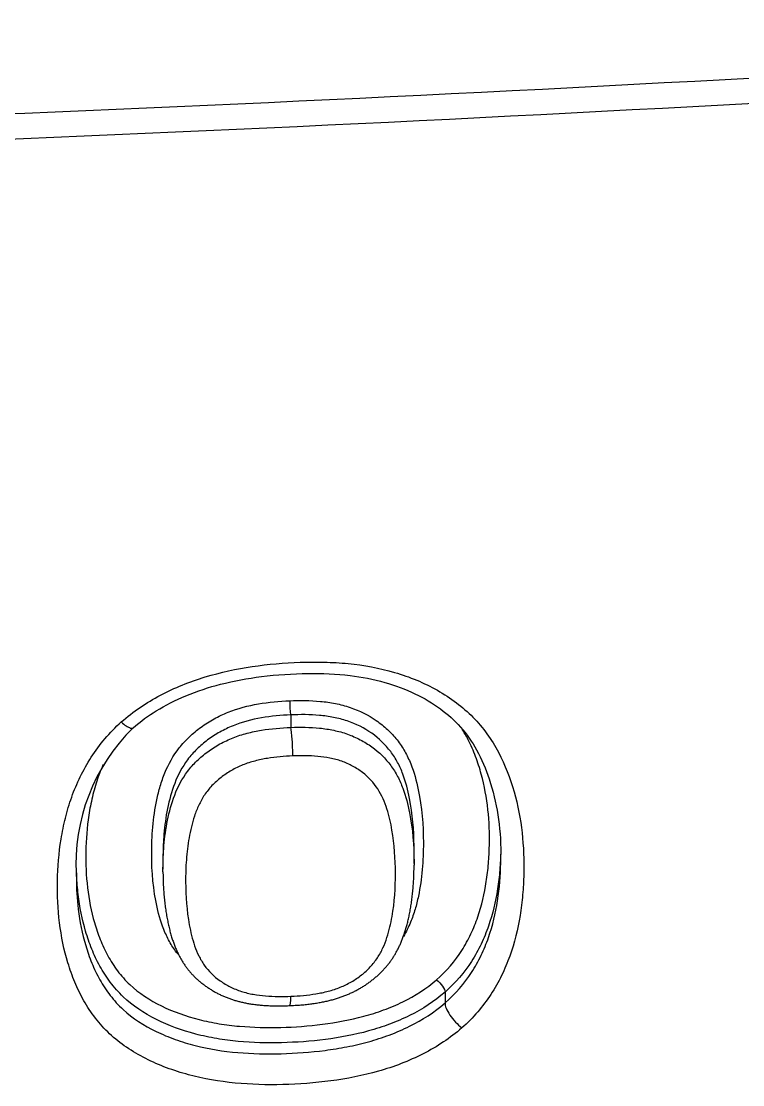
# Model space of a CAD drawing. Header units: millimetres. Extents: x 169 to 4368, y -1049 to 1924.
# Drawn here: x 460.161 to 460.509, y 1017.751 to 1018.264 of the extents above; entities that cross this region are included whole.
import ezdxf

# ---------------------------------------------------------------- set-up
doc = ezdxf.new("R2010")
doc.units = ezdxf.units.MM

msp = doc.modelspace()

# ---------------------------------------------------------------- linework, layer by layer
for p, q in [((460.2909858466853, 1017.929317273345), (460.2909858466853, 1017.923272126834)), ((460.3505269040015, 1017.857505189478), (460.3505269040015, 1017.86456573639)), ((460.2293240434467, 1017.860176366263), (460.2293240434467, 1017.854827287654)), ((460.3654721023244, 1017.795471304001), (460.3654783423685, 1017.790225038895))]:
    msp.add_line(p, q)
for centre, radius, start, end in [((459.1175843936398, 1043.445958371222), 25.24770534225234, 269.8672128609488, 274.1424018198389), ((459.1255444496363, 1043.19803515434), 25.01189729769325, 269.8477264795096, 274.1606016590217), ((460.2792854798877, 1017.8574276346), 0.09194906283539406, 134.4604100789031, 183.4664728513023)]:
    msp.add_arc(centre, radius, start, end)
for centre, major_axis, ratio, start_param, end_param in [((460.2909831185949, 1017.933848811606), (-0.0002123275037423105, 0.004995489668804812), 0.08941804928249622, 1.083956905805562, 2.703384132544582), ((460.2909913028662, 1017.914209050313), (0.0004231204428141463, -0.009991044444444834), 0.08909287722932722, 1.076420021434249, 2.703397841695393), ((460.2901031045965, 1017.79895205943), (-0.0004174937804371504, 0.009991281146243258), 0.08805304568505272, 3.141712903623946, 4.128171470996167)]:
    msp.add_ellipse(centre, major_axis=major_axis, ratio=ratio, start_param=start_param, end_param=end_param)
for points, knots in [([(460.2091580421115, 1017.92591587013), (460.2120389467109, 1017.92842904944), (460.2151003631043, 1017.930780929208), (460.2214370507497, 1017.935085740148), (460.2280130537026, 1017.939016989522), (460.2350273729228, 1017.94226261224), (460.2422447576532, 1017.945190099401), (460.2459757009155, 1017.946499633867), (460.257194976855, 1017.949910716941), (460.2647677002511, 1017.951533390929), (460.2800518324015, 1017.953810002093), (460.2877636586142, 1017.95446099071), (460.2994153434819, 1017.954850775492), (460.3033199464319, 1017.954880593321), (460.3110539302471, 1017.95468677357), (460.3148948330114, 1017.954463898419), (460.3263243723435, 1017.953344577049), (460.3338348250352, 1017.951995655877), (460.3484608723862, 1017.947692062716), (460.355350175427, 1017.94482926219), (460.3649901350632, 1017.939378825103), (460.3680847600911, 1017.937360540684), (460.3738291671407, 1017.933022534258), (460.3765039142888, 1017.930690144663), (460.3814286460648, 1017.925675692767), (460.3836750070981, 1017.922990599181), (460.387773200933, 1017.917299099342), (460.3896075864375, 1017.914312760464), (460.3944641582742, 1017.905186844152), (460.396904174552, 1017.89880788268), (460.4025174367522, 1017.879077518505), (460.4037900807227, 1017.865777597304), (460.4033899654806, 1017.849125148546), (460.4032139626575, 1017.845793263597), (460.4026356948339, 1017.83912414446), (460.402231448392, 1017.835776515226), (460.4006204256315, 1017.825796633479), (460.3990300996778, 1017.81926910853), (460.395606633908, 1017.809710438307), (460.3942913938315, 1017.806563154039), (460.3912486067414, 1017.800357031463), (460.3895163529944, 1017.797297823571), (460.3837557204204, 1017.788511166979), (460.3791324568474, 1017.783092397471), (460.3735808640635, 1017.778177149955)], [0, 0, 0, 0, 0.03125000000000028, 0.03125000000000028, 0.06250000000000056, 0.09375000000000083, 0.09375000000000083, 0.1250000000000011, 0.1250000000000011, 0.1875000000000021, 0.1875000000000021, 0.250000000000003, 0.250000000000003, 0.2812500000000035, 0.2812500000000035, 0.312500000000004, 0.312500000000004, 0.3750000000000067, 0.3750000000000067, 0.4375000000000093, 0.4375000000000093, 0.46875000000001, 0.46875000000001, 0.5000000000000107, 0.5000000000000107, 0.5312500000000114, 0.5312500000000114, 0.5625000000000121, 0.5625000000000121, 0.6250000000000111, 0.6250000000000111, 0.750000000000007, 0.750000000000007, 0.7812500000000057, 0.7812500000000057, 0.8125000000000044, 0.8125000000000044, 0.8750000000000033, 0.8750000000000033, 0.9062500000000028, 0.9062500000000028, 0.9375000000000023, 0.9375000000000023, 1, 1, 1, 1]), ([(460.2148723011139, 1017.923044021587), (460.2186754021775, 1017.926370778518), (460.2261453235331, 1017.931714723777), (460.240755920866, 1017.939226596805), (460.2577139611347, 1017.944669236747), (460.2777066667575, 1017.948359067067), (460.2986692175339, 1017.949652169799), (460.3187803760478, 1017.948896947246), (460.3362116019715, 1017.945526768881), (460.350993601407, 1017.940040071436), (460.3634546009151, 1017.932648454551), (460.3735682994335, 1017.923563199899), (460.3814724233409, 1017.911922962178), (460.3875164279031, 1017.89794523603), (460.3915352681948, 1017.880284651238), (460.3923896342687, 1017.869133113943), (460.3924373616547, 1017.862108488746)], [0, 0, 0, 0, 0.05693943971130806, 0.1208858354061773, 0.1911512087328058, 0.2702698840410658, 0.3602871316605621, 0.4413540869033029, 0.5105548614665749, 0.5754535164108205, 0.6371122418721755, 0.6950673820661453, 0.7566625756912597, 0.8281053869507137, 0.910438505678058, 1, 1, 1, 1]), ([(460.290488995366, 1017.936169095763), (460.2954865795331, 1017.936381139937), (460.300435375543, 1017.936334732527), (460.3077387024329, 1017.935627052119), (460.3101530659242, 1017.935284287676), (460.3149310908528, 1017.934328928817), (460.3173124612539, 1017.933710454511), (460.324233799422, 1017.931381198809), (460.3284534217957, 1017.929246358664), (460.3342328595361, 1017.925239143864), (460.3360471874045, 1017.923776459861), (460.3393819838561, 1017.920664252043), (460.3409147602254, 1017.919006460228), (460.3437002033979, 1017.915480297153), (460.3449539965978, 1017.913595162484), (460.3471350382935, 1017.909736162798), (460.3480733238209, 1017.907754110352), (460.3505269256524, 1017.901685678346), (460.3516862428122, 1017.897456371018), (460.3543155364318, 1017.884666712043), (460.3549886190276, 1017.876084557562), (460.3550195599437, 1017.86319796875), (460.3548706061592, 1017.858900557285), (460.354110906207, 1017.850290179882), (460.3535012629895, 1017.846004863621), (460.3521615449879, 1017.839650486119), (460.3516423583214, 1017.837542902757), (460.350402312348, 1017.833354179802), (460.3496788800209, 1017.831268945216), (460.3478586876538, 1017.826874967807), (460.3467203110066, 1017.824573505485), (460.345373135436, 1017.822346570096)], [0, 0, 0, 0, 0.08635315686997899, 0.08635315686997899, 0.1295297353049702, 0.1295297353049702, 0.1727063137399614, 0.1727063137399614, 0.2590594706099438, 0.2590594706099438, 0.3022360490449353, 0.3022360490449353, 0.3454126274799267, 0.3454126274799267, 0.3885892059149182, 0.3885892059149182, 0.4317657843499098, 0.4317657843499098, 0.5181189412198927, 0.5181189412198927, 0.6908252549598555, 0.6908252549598555, 0.7771784118298364, 0.7771784118298364, 0.8635315686998172, 0.8635315686998172, 0.9067081471348075, 0.9067081471348075, 0.949884725569798, 0.949884725569798, 1, 1, 1, 1]), ([(460.2369172229891, 1017.813453856232), (460.2355648340625, 1017.815054640403), (460.2343402393587, 1017.816766580713), (460.2321270298219, 1017.820394339506), (460.2311516528683, 1017.82230908034), (460.2285975960739, 1017.82818964338), (460.2273867895912, 1017.832302010267), (460.2246148799392, 1017.844904024108), (460.2239000207244, 1017.85345106587), (460.2238518379427, 1017.866431661683), (460.2240003033086, 1017.870784703542), (460.2247761404157, 1017.879554120889), (460.2254070228835, 1017.883971135138), (460.2267999742026, 1017.890526834106), (460.2273398778472, 1017.892704735439), (460.2286263882229, 1017.897038156163), (460.2293773095014, 1017.899203961861), (460.2320046375874, 1017.905564069952), (460.2342428684785, 1017.909617065537), (460.2386785403727, 1017.915271002691), (460.2403191265442, 1017.91706128033), (460.2438227529063, 1017.920393183049), (460.2456962614505, 1017.921948104449), (460.2496774052043, 1017.924843721819), (460.2518029353578, 1017.926193422132), (460.2561936130332, 1017.928611684737), (460.2584571198781, 1017.92968300141), (460.2654528578204, 1017.932481434), (460.2704335670322, 1017.933786581379), (460.2803977612144, 1017.935510160472), (460.2854296981346, 1017.935954433145), (460.290488995366, 1017.936169095763)], [0, 0, 0, 0, 0.03976133357351287, 0.03976133357351287, 0.08151084080944693, 0.08151084080944693, 0.1650098552813171, 0.1650098552813171, 0.3320078842250569, 0.3320078842250569, 0.4155068986969263, 0.4155068986969263, 0.4990059131687956, 0.4990059131687956, 0.54075542040473, 0.54075542040473, 0.5825049276406642, 0.5825049276406642, 0.6660039421125338, 0.6660039421125338, 0.7077534493484677, 0.7077534493484677, 0.7495029565844017, 0.7495029565844017, 0.7912524638203356, 0.7912524638203356, 0.8330019710562697, 0.8330019710562697, 0.916500985528135, 0.916500985528135, 1, 1, 1, 1]), ([(460.2909858466853, 1017.929317273345), (460.286242964534, 1017.929108544865), (460.2815252176188, 1017.928689153066), (460.2721824260803, 1017.927070286999), (460.2675083256544, 1017.925845561345), (460.2609526051988, 1017.923193901832), (460.2588334678476, 1017.922176677879), (460.2547268572265, 1017.919876882932), (460.2527453333348, 1017.918594242393), (460.2490423803129, 1017.915841234608), (460.247304021492, 1017.914362047558), (460.244065493141, 1017.911188236081), (460.2425525425156, 1017.909475588771), (460.2385333483174, 1017.904113810137), (460.2365373442158, 1017.900276735161), (460.2334223097471, 1017.892270595919), (460.2323366959034, 1017.888183786301), (460.230684460578, 1017.879989497154), (460.2301252038205, 1017.87585219514), (460.2295016201871, 1017.868389899153), (460.2293633538866, 1017.865049340389), (460.2293313662397, 1017.861724832074)], [0, 0, 0, 0, 0.127897930778764, 0.127897930778764, 0.255795861557528, 0.255795861557528, 0.3197448269469106, 0.3197448269469106, 0.3836937923362932, 0.3836937923362932, 0.4476427577256757, 0.4476427577256757, 0.5115917231150584, 0.5115917231150584, 0.6394896538938235, 0.6394896538938235, 0.7673875846725887, 0.7673875846725887, 0.8952855154513538, 0.8952855154513538, 1, 1, 1, 1]), ([(460.350519681458, 1017.866115048023), (460.3504477737479, 1017.873764238773), (460.3498314979746, 1017.881402113595), (460.3475723937902, 1017.892982964329), (460.3465521359489, 1017.896956994807), (460.3443855324405, 1017.902663935546), (460.3435559399888, 1017.904529007357), (460.3416189836274, 1017.908160924046), (460.3404996932808, 1017.909941654773), (460.3367168034046, 1017.914954468677), (460.3336429410691, 1017.917904689119), (460.3264989575842, 1017.922957552064), (460.3225715362, 1017.924964680992), (460.3161047499882, 1017.92712598221), (460.3138744186997, 1017.927694147309), (460.3094010112115, 1017.928564148791), (460.3071399902734, 1017.928871867404), (460.3003002689795, 1017.929498754834), (460.2956654352532, 1017.929524235101), (460.2909858466853, 1017.929317273345)], [0, 0, 0, 0, 0.2408100837489563, 0.2408100837489563, 0.3673417364574652, 0.3673417364574652, 0.4306075628117195, 0.4306075628117195, 0.4938733891659738, 0.4938733891659738, 0.62040504187448, 0.62040504187448, 0.746936694582986, 0.746936694582986, 0.8102025209372378, 0.8102025209372378, 0.8734683472914899, 0.8734683472914899, 1, 1, 1, 1]), ([(460.3735808640635, 1017.778177149955), (460.3679718741371, 1017.773280999229), (460.3617210634631, 1017.769144923644), (460.3515037371099, 1017.763930535029), (460.3479319659879, 1017.76234969305), (460.340688795582, 1017.759561378249), (460.337010248523, 1017.75834664238), (460.3258283252781, 1017.755162203639), (460.3181620695615, 1017.75364593101), (460.3026034896896, 1017.751564573038), (460.2948672059473, 1017.751014733132), (460.279457618683, 1017.75063685105), (460.2717863265065, 1017.750830848713), (460.2565395064955, 1017.752313668543), (460.2489070650114, 1017.753630362535), (460.2380507222259, 1017.756552700461), (460.2345124749323, 1017.757682303669), (460.2276085886981, 1017.76027749603), (460.2242268910736, 1017.761751165967), (460.2144914169592, 1017.766698862915), (460.2086389649807, 1017.770626797659), (460.2010628599526, 1017.777725386343), (460.1987557071454, 1017.780287264921), (460.1946349803294, 1017.785617485717), (460.1928002727818, 1017.788404970027), (460.1895117001536, 1017.794191544886), (460.1880522308994, 1017.797206291281), (460.1854967490402, 1017.803332678069), (460.1843982436633, 1017.806442976472), (460.1815375142742, 1017.815893464815), (460.1802090015556, 1017.822353010396), (460.1785777482631, 1017.83556336425), (460.1782807106504, 1017.842327726262), (460.178530862334, 1017.855815506259), (460.1790657048768, 1017.862578650444), (460.1806963788585, 1017.872743108479), (460.1813790070158, 1017.876134529646), (460.1830762988301, 1017.882921983083), (460.1840881921275, 1017.886300637078), (460.1876452768307, 1017.896258117987), (460.1907151001889, 1017.902705891388), (460.1987018408212, 1017.915072916681), (460.2034953551282, 1017.920782180313), (460.2091580421115, 1017.92591587013)], [0, 0, 0, 0, 0.06250000000000104, 0.06250000000000104, 0.09375000000000175, 0.09375000000000175, 0.1250000000000024, 0.1250000000000024, 0.1875000000000025, 0.1875000000000025, 0.2500000000000026, 0.2500000000000026, 0.3125000000000027, 0.3125000000000027, 0.3750000000000027, 0.3750000000000027, 0.4062500000000034, 0.4062500000000034, 0.4375000000000041, 0.4375000000000041, 0.5000000000000033, 0.5000000000000033, 0.531250000000003, 0.531250000000003, 0.5625000000000026, 0.5625000000000026, 0.5937500000000022, 0.5937500000000022, 0.6250000000000019, 0.6250000000000019, 0.6875000000000011, 0.6875000000000011, 0.7500000000000003, 0.7500000000000003, 0.8124999999999997, 0.8124999999999997, 0.8437500000000002, 0.8437500000000002, 0.8750000000000007, 0.8750000000000007, 0.9375000000000004, 0.9375000000000004, 1, 1, 1, 1]), ([(460.2091580421115, 1017.92591587013), (460.2108377709776, 1017.924411195578), (460.2124266056452, 1017.923345470649), (460.2140727907122, 1017.92281315694), (460.2144985030878, 1017.922808061749), (460.2148108632081, 1017.9229977866), (460.2148420321627, 1017.923020423972), (460.214871023636, 1017.92304543781)], [0, 0, 0, 0, 0.641133698492526, 0.641133698492526, 0.9617005477387122, 0.9617005477387122, 1, 1, 1, 1]), ([(460.2293259944004, 1017.855166123508), (460.2293439724328, 1017.858824905032), (460.2294870526935, 1017.862504195247), (460.2301447687021, 1017.870265165508), (460.2307009125435, 1017.8743540969), (460.232343668984, 1017.8825042204), (460.2334194704995, 1017.886577557904), (460.2365391550039, 1017.894622786059), (460.238539556237, 1017.898478595167), (460.2425766289181, 1017.903848315558), (460.2440782016592, 1017.905538357662), (460.2473112793813, 1017.908686289578), (460.2490502147132, 1017.910153872886), (460.2527638045614, 1017.912883976635), (460.2547514188603, 1017.914151475359), (460.2588439651572, 1017.91640357694), (460.2609602464871, 1017.917398549147), (460.2653354308966, 1017.919120663378), (460.2676080005664, 1017.919850697816), (460.2722154961819, 1017.921062679625), (460.2745354871978, 1017.92154303844), (460.2815324911793, 1017.922696933691), (460.2862462322459, 1017.923085617804), (460.2909858466853, 1017.923272126834)], [0, 0, 0, 0, 0.1133261335513743, 0.1133261335513743, 0.2399938287583199, 0.2399938287583199, 0.3666615239652658, 0.3666615239652658, 0.4933292191722114, 0.4933292191722114, 0.5566630667756849, 0.5566630667756849, 0.6199969143791584, 0.6199969143791584, 0.6833307619826319, 0.6833307619826319, 0.7466646095861054, 0.7466646095861054, 0.8099984571895791, 0.8099984571895791, 0.8733323047930526, 0.8733323047930526, 1, 1, 1, 1]), ([(460.2909858466853, 1017.923272126834), (460.295670305152, 1017.923454433494), (460.300351358509, 1017.923396075159), (460.307232528564, 1017.922691744005), (460.3095064493243, 1017.922353717537), (460.3140032410159, 1017.921411864881), (460.3162422916839, 1017.920800754611), (460.3205171603554, 1017.919286956355), (460.3225634602654, 1017.918386502586), (460.3264856061598, 1017.916318883021), (460.3283710145087, 1017.915144417046), (460.333702513722, 1017.911257664191), (460.3367357214117, 1017.908274404327), (460.3404918816623, 1017.903199984021), (460.3416104589677, 1017.901393671679), (460.3435516136512, 1017.897705360364), (460.3443830193094, 1017.895815156771), (460.3465541483054, 1017.8900399934), (460.3475730639381, 1017.886038108394), (460.3498704985045, 1017.87421054527), (460.3504843495137, 1017.866297884518), (460.3505247489531, 1017.858357531649)], [0, 0, 0, 0, 0.1255809030851237, 0.1255809030851237, 0.1883713546276847, 0.1883713546276847, 0.2511618061702457, 0.2511618061702457, 0.3139522577128067, 0.3139522577128067, 0.3767427092553677, 0.3767427092553677, 0.5023236123404927, 0.5023236123404927, 0.5651140638830533, 0.5651140638830533, 0.6279045154256135, 0.6279045154256135, 0.7534854185107286, 0.7534854185107286, 1, 1, 1, 1]), ([(460.3614254896127, 1017.801465672757), (460.3662852849241, 1017.805734773166), (460.370273784888, 1017.810468506295), (460.375194484687, 1017.818153121537), (460.3766647390785, 1017.820830559236), (460.3792357343943, 1017.826261632033), (460.3803394180655, 1017.829012815144), (460.3832014992262, 1017.837358411298), (460.3845156692351, 1017.843044165092), (460.3858454607984, 1017.851716906932), (460.3861794828261, 1017.854631216075), (460.3866568716745, 1017.860432453511), (460.3868022569972, 1017.863329267233), (460.387133143449, 1017.877800593297), (460.3860779340641, 1017.889331171819), (460.3821918350491, 1017.903565214418), (460.3812839100794, 1017.906409078323), (460.3791895910067, 1017.911965481292), (460.3780009119312, 1017.914689665419), (460.3757033236394, 1017.919174752193), (460.3746853512807, 1017.920971292127), (460.3735709528169, 1017.922729446137)], [0, 0, 0, 0, 0.1361634893346659, 0.1361634893346659, 0.2042452340019996, 0.2042452340019996, 0.2723269786693334, 0.2723269786693334, 0.4084904680039981, 0.4084904680039981, 0.4765722126713313, 0.4765722126713313, 0.5446539573386643, 0.5446539573386643, 0.8169809360079964, 0.8169809360079964, 0.8850626806753306, 0.8850626806753306, 0.9531444253426645, 0.9531444253426645, 1, 1, 1, 1]), ([(460.291975617115, 1017.909501655656), (460.2878746782326, 1017.909327418992), (460.2837945666518, 1017.908987891044), (460.2777356221614, 1017.907993507578), (460.2757262837617, 1017.907580357388), (460.2717358715573, 1017.906530110388), (460.2697623489881, 1017.905892367084), (460.2659774778935, 1017.904371073786), (460.2641519562821, 1017.903486095028), (460.2606317882028, 1017.901473310828), (460.2589332003382, 1017.900339195079), (460.255788225662, 1017.897897503639), (460.2543260440756, 1017.896582310451), (460.2516402207217, 1017.893748362224), (460.2504122661424, 1017.892210614166), (460.2482971959757, 1017.889023878365), (460.2473919472967, 1017.887372809771), (460.2458081886603, 1017.883985890856), (460.2451275509213, 1017.88224107089), (460.2433708697146, 1017.876999720894), (460.2425575402087, 1017.873483675992), (460.2412973328699, 1017.866436945923), (460.2408727292176, 1017.862904469766), (460.2403440826373, 1017.855829499429), (460.240240164333, 1017.852278582065), (460.2402752997198, 1017.841701720582), (460.2407758448058, 1017.834745428895), (460.242669281158, 1017.82450824351), (460.2434766803411, 1017.821103024583), (460.2451832754558, 1017.816178449204), (460.2458352418072, 1017.814568575345), (460.2473667247787, 1017.811433301592), (460.2482547845705, 1017.809895623314), (460.2513259486423, 1017.80554866671), (460.2539035958856, 1017.803054913917), (460.2584756868932, 1017.799846891561), (460.2601156346603, 1017.798874423265), (460.2635225980105, 1017.797181195911), (460.2653026771341, 1017.796450492226), (460.2690289745647, 1017.795239158168), (460.2709806099285, 1017.794762787827), (460.2748991918483, 1017.794044911036), (460.276883003454, 1017.793796990552), (460.2828893993594, 1017.793301852658), (460.2869780126181, 1017.79330113402), (460.2910672207103, 1017.793472064336)], [0, 0, 0, 0, 0.06249999999999918, 0.06249999999999918, 0.09375000000000026, 0.09375000000000026, 0.1250000000000014, 0.1250000000000014, 0.1562500000000024, 0.1562500000000024, 0.1875000000000035, 0.1875000000000035, 0.2187500000000046, 0.2187500000000046, 0.2500000000000057, 0.2500000000000057, 0.2812500000000068, 0.2812500000000068, 0.3125000000000079, 0.3125000000000079, 0.37500000000001, 0.37500000000001, 0.4375000000000123, 0.4375000000000123, 0.5000000000000144, 0.5000000000000144, 0.6250000000000198, 0.6250000000000198, 0.6875000000000212, 0.6875000000000212, 0.7187500000000202, 0.7187500000000202, 0.7500000000000192, 0.7500000000000192, 0.8125000000000157, 0.8125000000000157, 0.843750000000013, 0.843750000000013, 0.8750000000000104, 0.8750000000000104, 0.9062500000000078, 0.9062500000000078, 0.9375000000000051, 0.9375000000000051, 1, 1, 1, 1]), ([(460.2910672207103, 1017.793472064336), (460.2951247769537, 1017.793641671593), (460.2991606678554, 1017.793981484285), (460.3051533014847, 1017.794972465742), (460.3071405333128, 1017.795383884414), (460.3110866308647, 1017.796429727854), (460.3130286635047, 1017.797062056571), (460.3167482618013, 1017.798570152489), (460.3185385770581, 1017.799446681359), (460.3219840929652, 1017.801438597585), (460.3236343290404, 1017.802554725879), (460.326681353074, 1017.804950893177), (460.3280942277299, 1017.806239454501), (460.3306831856715, 1017.809011021333), (460.3318573978053, 1017.810506162238), (460.3338732255412, 1017.813588604662), (460.334735775186, 1017.815184609497), (460.3362437597065, 1017.818459977779), (460.3368901964088, 1017.820145720896), (460.3385554640895, 1017.825204622802), (460.3393270138086, 1017.828609200925), (460.3411300421922, 1017.838884527049), (460.3415603232968, 1017.845844963401), (460.3415310046708, 1017.859794693392), (460.3410648661417, 1017.866744966203), (460.3392806985837, 1017.877074914878), (460.3385199553255, 1017.880526679189), (460.3363593094626, 1017.887243026371), (460.3349594894347, 1017.890514683537), (460.3310390001956, 1017.896570268722), (460.3285693920101, 1017.899216484155), (460.3241428059569, 1017.902640482916), (460.3225419450038, 1017.903686629904), (460.3192072521129, 1017.905503554197), (460.3174596057812, 1017.906286310904), (460.3137896568261, 1017.907577540434), (460.3118560765753, 1017.908084726594), (460.3079735658924, 1017.908851076169), (460.306009024793, 1017.909117052914), (460.3000639950113, 1017.9096563219), (460.296020726381, 1017.909673520287), (460.291975617115, 1017.909501655656)], [0, 0, 0, 0, 0.06250000000000291, 0.06250000000000291, 0.09375000000000264, 0.09375000000000264, 0.1250000000000024, 0.1250000000000024, 0.1562500000000021, 0.1562500000000021, 0.1875000000000018, 0.1875000000000018, 0.2187500000000016, 0.2187500000000016, 0.2500000000000013, 0.2500000000000013, 0.281250000000001, 0.281250000000001, 0.3125000000000007, 0.3125000000000007, 0.3750000000000002, 0.3750000000000002, 0.5000000000000007, 0.5000000000000007, 0.6250000000000012, 0.6250000000000012, 0.6874999999999998, 0.6874999999999998, 0.7499999999999982, 0.7499999999999982, 0.8124999999999967, 0.8124999999999967, 0.8437499999999968, 0.8437499999999968, 0.8749999999999969, 0.8749999999999969, 0.9062499999999971, 0.9062499999999971, 0.9374999999999972, 0.9374999999999972, 1, 1, 1, 1]), ([(460.2004650433595, 1017.905360186121), (460.199463287227, 1017.903096157446), (460.198572532018, 1017.900802407401), (460.1967898803182, 1017.895600904202), (460.1959504550341, 1017.892669877236), (460.1945442368665, 1017.886782650425), (460.1939798897158, 1017.883841690274), (460.1926324155167, 1017.875028614894), (460.1921912814521, 1017.869166359357), (460.1919816875973, 1017.857475843315), (460.1922236106344, 1017.85161349412), (460.1935738247631, 1017.840131727934), (460.1946774908687, 1017.834511770049), (460.1970669007035, 1017.826282298553), (460.1979832392354, 1017.823572017071), (460.2001159750686, 1017.818230157675), (460.2013391760517, 1017.815588448153), (460.2041131671838, 1017.81050900862), (460.2056665297492, 1017.808060731433), (460.2091830701362, 1017.803384080034), (460.2111663992139, 1017.801137357307), (460.2177359328119, 1017.794955166354), (460.2228874868576, 1017.791594496911), (460.2343129677914, 1017.78599590761), (460.2403758694383, 1017.783861013173), (460.2498886022041, 1017.781441983054), (460.2531500460415, 1017.78076872651), (460.2596971467172, 1017.779693561932), (460.2629845892249, 1017.779288918177), (460.2728822781319, 1017.778411637251), (460.2795277368311, 1017.778273929996), (460.2928833266386, 1017.778614907057), (460.2995962810549, 1017.779077061031), (460.3130873923152, 1017.780799406546), (460.319723240459, 1017.782042534279), (460.3294565150348, 1017.784675850065), (460.332663894382, 1017.785682772275), (460.3389897698674, 1017.788006908897), (460.3421118474918, 1017.789329329213), (460.3510488600235, 1017.793719231928), (460.3565253005121, 1017.797235395423), (460.3614254896127, 1017.801465672757)], [0, 0, 0, 0, 0.02792694250018969, 0.02792694250018969, 0.06264383741089645, 0.06264383741089645, 0.0973607323216032, 0.0973607323216032, 0.1667945221430167, 0.1667945221430167, 0.2362283119644302, 0.2362283119644302, 0.3056621017858437, 0.3056621017858437, 0.3403789966965513, 0.3403789966965513, 0.3750958916072588, 0.3750958916072588, 0.4098127865179664, 0.4098127865179664, 0.444529681428674, 0.444529681428674, 0.5139634712500909, 0.5139634712500909, 0.5833972610715078, 0.5833972610715078, 0.6181141559822153, 0.6181141559822153, 0.6528310508929229, 0.6528310508929229, 0.7222648407143384, 0.7222648407143384, 0.7916986305357537, 0.7916986305357537, 0.8611324203571692, 0.8611324203571692, 0.8958493152678768, 0.8958493152678768, 0.9305662101785845, 0.9305662101785845, 1, 1, 1, 1]), ([(460.3505269088649, 1017.864565693735), (460.3505269066355, 1017.864692901658), (460.3505267603766, 1017.864820108881), (460.3505255898358, 1017.865336585959), (460.3505233403625, 1017.86572583164), (460.350519681458, 1017.866115048023)], [0, 0, 0, 0, 0.2462968490564789, 0.2462968490564789, 1, 1, 1, 1]), ([(460.2293313662397, 1017.861724832074), (460.2293242842787, 1017.860988796748), (460.2293224117275, 1017.86025354816), (460.2293266986064, 1017.859184141026), (460.2293290880699, 1017.858849397682), (460.2293325520783, 1017.858514829943)], [0, 0, 0, 0, 0.6868205976874066, 0.6868205976874066, 1, 1, 1, 1]), ([(460.3924138594157, 1017.864295418183), (460.3924094431145, 1017.864055313924), (460.3924044710312, 1017.863815191146), (460.392328952332, 1017.860530993961), (460.392174115738, 1017.857484151891), (460.3916643773903, 1017.851381137453), (460.3913072656836, 1017.848314595363), (460.3898866419927, 1017.839194598824), (460.3884823944184, 1017.833215375947), (460.3854321908872, 1017.824437647804), (460.3842569691016, 1017.821543773873), (460.3815241755722, 1017.815830417414), (460.3799670399166, 1017.813020010333), (460.3747666107996, 1017.80494732461), (460.3705654966082, 1017.799969380174), (460.3654723486196, 1017.795471080285)], [0, 0, 0, 0, 0.009764748684219168, 0.009764748684219168, 0.1335441550986909, 0.1335441550986909, 0.2573235615131627, 0.2573235615131627, 0.5048823743421087, 0.5048823743421087, 0.6286617807565817, 0.6286617807565817, 0.7524411871710543, 0.7524411871710543, 1, 1, 1, 1]), ([(460.3654786150644, 1017.790224791179), (460.3705685407343, 1017.794680196891), (460.3747722208397, 1017.799608803018), (460.3799787314356, 1017.807618680487), (460.3815370217682, 1017.810409168525), (460.3842589608284, 1017.816054930896), (460.3854314207721, 1017.818918965315), (460.3884773019539, 1017.827619607493), (460.3898837042071, 1017.833564115034), (460.3917812774311, 1017.845684285747), (460.3922569893217, 1017.851767405248), (460.3924200874733, 1017.858773956245), (460.3924335273509, 1017.859715805884), (460.3924381043229, 1017.8606574121)], [0, 0, 0, 0, 0.240654293592898, 0.240654293592898, 0.3609814403893459, 0.3609814403893459, 0.4813085871857939, 0.4813085871857939, 0.7219628807786881, 0.7219628807786881, 0.9626171743715823, 0.9626171743715823, 1, 1, 1, 1]), ([(460.3654723486196, 1017.795471080285), (460.3603390779817, 1017.791010013495), (460.3546127462675, 1017.787285398677), (460.3452684163859, 1017.782623972487), (460.342004015465, 1017.78121715926), (460.3353731880491, 1017.778738016046), (460.3320102820705, 1017.777663134783), (460.321801960401, 1017.774852332203), (460.3148381460181, 1017.773525980646), (460.3006721798791, 1017.771695692003), (460.2936123777505, 1017.771209047997), (460.2795804579877, 1017.770867642336), (460.2725988949614, 1017.771031893898), (460.2622009811485, 1017.772002398317), (460.2587474467055, 1017.77244698018), (460.2518695822507, 1017.773621549224), (460.2484479154173, 1017.774353616988), (460.2384694055608, 1017.776972658926), (460.2321090920781, 1017.779274492842), (460.220130857948, 1017.785279304892), (460.2147366586004, 1017.788871233007), (460.2078172372557, 1017.79543066285), (460.2057187074028, 1017.797808359478), (460.2019914520787, 1017.80274819825), (460.2003414091193, 1017.805329588015), (460.1973923891834, 1017.810679757171), (460.1960895260557, 1017.813461548423), (460.1938159693629, 1017.819090241336), (460.1928394531814, 1017.821944490255), (460.1902946013279, 1017.830608403347), (460.1891175996974, 1017.836523127528), (460.1880373201364, 1017.845583711802), (460.1877910148704, 1017.848643755428), (460.1876037275015, 1017.852735713403), (460.1875685534889, 1017.853761797727), (460.1875446358209, 1017.854788316531)], [0, 0, 0, 0, 0.08571003049610158, 0.08571003049610158, 0.1285650457441522, 0.1285650457441522, 0.1714200609922027, 0.1714200609922027, 0.2571300914883035, 0.2571300914883035, 0.3428401219844042, 0.3428401219844042, 0.428550152480505, 0.428550152480505, 0.4714051677285553, 0.4714051677285553, 0.5142601829766057, 0.5142601829766057, 0.5999702134727084, 0.5999702134727084, 0.685680243968811, 0.685680243968811, 0.7285352592168624, 0.7285352592168624, 0.7713902744649137, 0.7713902744649137, 0.8142452897129653, 0.8142452897129653, 0.8571003049610166, 0.8571003049610166, 0.9428103354571193, 0.9428103354571193, 0.9856653507051693, 0.9856653507051693, 1, 1, 1, 1]), ([(460.229325904714, 1017.853584271412), (460.2293254416691, 1017.853681105105), (460.2293250660871, 1017.853777954573), (460.2293234952726, 1017.854304931978), (460.229323877898, 1017.854735385621), (460.2293259944004, 1017.855166123508)], [0, 0, 0, 0, 0.1838127597863236, 0.1838127597863236, 1, 1, 1, 1]), ([(460.290520610965, 1017.788962155974), (460.2906292875203, 1017.788966306747), (460.2912078040586, 1017.788988507119), (460.2923489207071, 1017.789046346362), (460.2938168740476, 1017.789133262158), (460.2952416370195, 1017.789234591051), (460.2966120703923, 1017.789348038643), (460.2979399748372, 1017.789474123219), (460.2992294779179, 1017.789612687476), (460.3004851487317, 1017.789763760264), (460.3017103514841, 1017.789927329952), (460.3029079478878, 1017.790103414499), (460.304081811753, 1017.790292232899), (460.3052292509062, 1017.790493173843), (460.3063500060014, 1017.790706149514), (460.3074423209414, 1017.790930305476), (460.308510334273, 1017.791166139471), (460.3095552500448, 1017.791413612459), (460.3105779757961, 1017.791672659444), (460.3115793152025, 1017.791943214546), (460.3125599893125, 1017.792225224063), (460.313521878655, 1017.79251898604), (460.3144596594514, 1017.792822692236), (460.3153737025348, 1017.793136439297), (460.3162664055042, 1017.793459985019), (460.3171468798265, 1017.7937962528), (460.3180181959171, 1017.794146301733), (460.3188804285225, 1017.794510126357), (460.3197336446634, 1017.794887720545), (460.3205779061124, 1017.795279083252), (460.3214132710834, 1017.795684218128), (460.322239790534, 1017.796103131152), (460.3230572218665, 1017.796535681635), (460.3238647608076, 1017.796981387918), (460.3246638749786, 1017.79744085431), (460.3254553570333, 1017.797914549084), (460.3262401305984, 1017.79840316301), (460.327016721392, 1017.798905923266), (460.3277842178738, 1017.799422362885), (460.3285416630595, 1017.799951951896), (460.3292880819178, 1017.800494107787), (460.330022519227, 1017.801048219516), (460.3307440668599, 1017.801613665032), (460.331451623927, 1017.802189632629), (460.3321434867727, 1017.8027746884), (460.3328221981991, 1017.80337062066), (460.3334877668046, 1017.80397763721), (460.3341406525402, 1017.804596396115), (460.3347779442831, 1017.805224203726), (460.3353992783985, 1017.805860661635), (460.3360043275741, 1017.806505384968), (460.3365927931586, 1017.807157996224), (460.3371644033801, 1017.807818121128), (460.3377189164884, 1017.808485409527), (460.3382559290857, 1017.809159240534), (460.3387707601525, 1017.809833486617), (460.3392659754231, 1017.810510101626), (460.3397442936293, 1017.811191496067), (460.3402117479123, 1017.811886152472), (460.3406677027191, 1017.812593180837), (460.3411123995081, 1017.813312992786), (460.3415460963293, 1017.814046055964), (460.341969065584, 1017.814792901449), (460.3423816024093, 1017.815554142703), (460.3427840185897, 1017.816330464252), (460.3431766824432, 1017.817122726174), (460.3435602746771, 1017.817932453733), (460.343936869955, 1017.818764612271), (460.3443043452451, 1017.81961614103), (460.3446622560828, 1017.820486446459), (460.3450092614945, 1017.821372444095), (460.3453467826926, 1017.822278159452), (460.3456748517279, 1017.823204295705), (460.3459935352052, 1017.82415170473), (460.3463029019725, 1017.825121290692), (460.3466030284799, 1017.82611408362), (460.3468931495744, 1017.827128057165), (460.3471763669969, 1017.82817417091), (460.3474518869049, 1017.829252530946), (460.3477197766925, 1017.830366089735), (460.3479777840718, 1017.831506819287), (460.3482265642702, 1017.832678285195), (460.3484669588645, 1017.83388556498), (460.3487028959061, 1017.835149347562), (460.3489295680181, 1017.836456740796), (460.3491439462549, 1017.837796595109), (460.3493420466554, 1017.839144625068), (460.3495251679008, 1017.840510137152), (460.3496932695634, 1017.841894159798), (460.3498463116604, 1017.843298115363), (460.3499840119401, 1017.844721819743), (460.3501064580831, 1017.846167222705), (460.3502136396369, 1017.847636249714), (460.35030557046, 1017.849132558446), (460.3503820233254, 1017.850656741238), (460.3504429653353, 1017.852214370917), (460.3504875321092, 1017.853792970384), (460.3505156512236, 1017.855325306473), (460.350521031109, 1017.856227345542), (460.3505235488838, 1017.856700478975)], [0, 0, 0, 0, 0.002707482803198964, 0.01681477328175222, 0.03030814601399696, 0.04326947086037725, 0.05578212717435851, 0.06790979944255067, 0.07970247208157623, 0.09120045439265903, 0.1024369892785357, 0.1134400123830297, 0.1242333795672643, 0.1348790666530549, 0.1452241652966558, 0.1553608291936814, 0.1653070215604746, 0.1750746138154435, 0.1846743523873817, 0.1941160972036168, 0.2034089671911359, 0.2125614529299638, 0.2216170236962645, 0.2303776590877756, 0.2390195776557241, 0.2476335862860141, 0.2562235229418937, 0.2647930927051163, 0.2733459773040839, 0.281885839614904, 0.2904163280923301, 0.2989410812341507, 0.3074637320756791, 0.3159784911241924, 0.3244722443771864, 0.3330166823021154, 0.3415874157491515, 0.3501782354180442, 0.3587826489345435, 0.3673939643249881, 0.3760038397101023, 0.3846044810523028, 0.3931889006364357, 0.4017501469924284, 0.410270415426314, 0.4187270299389452, 0.4272532920140363, 0.4357503426124831, 0.4442156749268711, 0.4526472844097703, 0.4610433977653998, 0.4694024741403464, 0.4777232058183479, 0.4860045176929568, 0.4942455655982297, 0.5024376500970987, 0.5103736220777092, 0.5183975492656674, 0.5264718635874069, 0.5346047469845039, 0.5428045791132942, 0.5510803268420673, 0.5594416370774182, 0.5678989503710413, 0.5764636378415271, 0.5851481678566451, 0.5939663110762818, 0.602959891845, 0.6122191257038062, 0.6215259823596755, 0.630999122356307, 0.6406467163408228, 0.6504792759294697, 0.6605081639793629, 0.6707457995996201, 0.6812058938464316, 0.6918973748866298, 0.7027606884397165, 0.7141780257674973, 0.7258319736411952, 0.7377600773564349, 0.74999995296263, 0.7625969275315213, 0.7756477673461226, 0.7896361503045485, 0.8035058933823429, 0.817536202493186, 0.8317360977857523, 0.8461176445678228, 0.8606979326041921, 0.8754924759566871, 0.890475169261031, 0.9057233520833489, 0.9212526598052488, 0.937081234450273, 0.9532292759095047, 0.9697194723970988, 0.986577537586354, 1, 1, 1, 1]), ([(460.3505247489531, 1017.858357531649), (460.3505255105522, 1017.858207842314), (460.3505260683538, 1017.858058143137), (460.3505273744348, 1017.857509277347), (460.3505269220577, 1017.857110046382), (460.3505250138012, 1017.856710780607)], [0, 0, 0, 0, 0.2727601016572851, 0.2727601016572851, 1, 1, 1, 1]), ([(460.1875077048516, 1017.850544971574), (460.187530796422, 1017.845513327462), (460.1878153142129, 1017.840491399006), (460.1891353389128, 1017.829563852611), (460.1903171502975, 1017.823696466025), (460.1928667664409, 1017.815119022454), (460.193844542738, 1017.812298131097), (460.1961189590891, 1017.806748900342), (460.1974213530892, 1017.804013740305), (460.2003634718297, 1017.798774167867), (460.2020073635763, 1017.796256344983), (460.2057126860645, 1017.791460486432), (460.2077926478353, 1017.789165676788), (460.2146715767873, 1017.782838839671), (460.2200281301872, 1017.779382452168), (460.2289450709758, 1017.775045797075), (460.2320339384137, 1017.773763047582), (460.238346372898, 1017.771507981031), (460.2415813279609, 1017.77053039824), (460.251505283362, 1017.768014633919), (460.2584717118673, 1017.766903544881), (460.2723741217197, 1017.76567858104), (460.2793694623628, 1017.765540357179), (460.2934209789726, 1017.765919296408), (460.3004743251633, 1017.766420992909), (460.3111100413911, 1017.767814748243), (460.3146480790753, 1017.768386316852), (460.3216286253253, 1017.769762178677), (460.3250819817857, 1017.770567709706), (460.3319032872373, 1017.772450783997), (460.335271289546, 1017.773528152572), (460.3419063496544, 1017.776004484498), (460.3451889395802, 1017.777413484476), (460.3545882407313, 1017.782079672652), (460.3603359311792, 1017.785794614627), (460.3654786150644, 1017.790224791179)], [0, 0, 0, 0, 0.06938406015463322, 0.06938406015463322, 0.1539855092314839, 0.1539855092314839, 0.1962862337699082, 0.1962862337699082, 0.2385869583083325, 0.2385869583083325, 0.2808876828467569, 0.2808876828467569, 0.3231884073851812, 0.3231884073851812, 0.4077898564620304, 0.4077898564620304, 0.4500905810004561, 0.4500905810004561, 0.4923913055388817, 0.4923913055388817, 0.5769927546157344, 0.5769927546157344, 0.661594203692587, 0.661594203692587, 0.7461956527694399, 0.7461956527694399, 0.7884963773078661, 0.7884963773078661, 0.8307971018462924, 0.8307971018462924, 0.8730978263847187, 0.8730978263847187, 0.9153985509231449, 0.9153985509231449, 1, 1, 1, 1]), ([(460.2293278450625, 1017.853574099872), (460.2293283434452, 1017.853346994845), (460.2293301857133, 1017.852617550007), (460.2293513505573, 1017.851243071738), (460.2293923088084, 1017.849578138529), (460.2294520282804, 1017.847933353807), (460.2295287324827, 1017.846327975396), (460.2296224834785, 1017.844754169474), (460.2297329373226, 1017.843210884012), (460.2298598999549, 1017.84169568378), (460.2300031764553, 1017.840206815874), (460.2301625974871, 1017.838742647982), (460.2303380574456, 1017.83730148126), (460.230529476446, 1017.835881256308), (460.2307368468997, 1017.834480025012), (460.2309601640579, 1017.833096374098), (460.231199297002, 1017.831729706474), (460.2314543270537, 1017.830378854822), (460.2317143283946, 1017.829095651054), (460.231984606649, 1017.827845652516), (460.2322624269736, 1017.826641185195), (460.2325581884893, 1017.82544136243), (460.232862275113, 1017.824285088791), (460.2331750747078, 1017.823168160773), (460.2334970559525, 1017.822086716474), (460.2338276955692, 1017.821040010943), (460.2341669109818, 1017.820026421078), (460.2345145008654, 1017.819045136821), (460.2348709426512, 1017.818093216568), (460.2352369344982, 1017.817167526799), (460.2356129333852, 1017.816265851255), (460.2359992749065, 1017.815386430545), (460.2363964559171, 1017.814527457405), (460.2367844985329, 1017.813729034181), (460.2371698294003, 1017.812972151198), (460.237561579521, 1017.812235854944), (460.2379830201565, 1017.811479449535), (460.2384280797842, 1017.810717702486), (460.2388837741798, 1017.809973375689), (460.2393495562644, 1017.809246884274), (460.2398250218039, 1017.808538377448), (460.2403098006871, 1017.807847948312), (460.2408035653282, 1017.807175614686), (460.2413059922097, 1017.806521425627), (460.2418156951743, 1017.805886611135), (460.2423348086388, 1017.80526847024), (460.2428694080494, 1017.804657835507), (460.2434259256126, 1017.804048108864), (460.2440043384322, 1017.803440540227), (460.2445982606047, 1017.802842181472), (460.2452077933909, 1017.802253028342), (460.2458330787965, 1017.801673039016), (460.2464742567315, 1017.801102192142), (460.2471314889525, 1017.800540460706), (460.2478049300001, 1017.799987834846), (460.2484948217813, 1017.799444256238), (460.2492021800505, 1017.798909075012), (460.2499199873979, 1017.798387670482), (460.250650349729, 1017.797878719598), (460.2513904644231, 1017.797383796564), (460.2521471460419, 1017.796898561964), (460.2529160080855, 1017.796425955055), (460.2536961507164, 1017.795966548406), (460.2544865743753, 1017.795520926543), (460.2552862591961, 1017.795089636685), (460.2560941966508, 1017.794673173521), (460.2569094168389, 1017.794271971116), (460.2577306674038, 1017.793886558248), (460.2585608829078, 1017.793515535411), (460.2593985509509, 1017.793159468841), (460.2602443241751, 1017.792818254774), (460.2610943765373, 1017.792493357209), (460.261950221685, 1017.792184163982), (460.262800782409, 1017.791894323046), (460.2636580635807, 1017.791619526643), (460.2645245022399, 1017.791358875432), (460.2654147233023, 1017.791108239081), (460.2663194347139, 1017.790870547819), (460.2672360343398, 1017.790646548926), (460.2681664221756, 1017.790435967588), (460.2691126673569, 1017.790238060391), (460.2700777605839, 1017.790052524957), (460.2710605637774, 1017.789879839512), (460.2720607783844, 1017.789720233894), (460.2730797181052, 1017.789573665439), (460.2741188863106, 1017.789440099345), (460.275180028028, 1017.789319507104), (460.2762651971193, 1017.789211869958), (460.2773774638399, 1017.789117114617), (460.2785155533899, 1017.78903560225), (460.2796797316133, 1017.788967711072), (460.2808685366833, 1017.788913758901), (460.2820851026368, 1017.788873859442), (460.2833309977623, 1017.788848216317), (460.2846093258174, 1017.788837028), (460.285922327953, 1017.78884057446), (460.2872784689426, 1017.788859053629), (460.2886657517278, 1017.78889329366), (460.2897841708863, 1017.788929853603), (460.2903679326926, 1017.788955949847), (460.2905206256125, 1017.788962812393)], [0, 0, 0, 0, 0.006309879534950771, 0.02376562256255903, 0.04088514906420523, 0.05762503206045829, 0.07401809282839539, 0.09009348475186109, 0.1058768260360655, 0.121390831856278, 0.1366558107768761, 0.1516900566006544, 0.166508934107079, 0.1811369371242416, 0.1956063269116236, 0.2099236026015547, 0.2240986687119957, 0.2381408781154317, 0.2520641104454751, 0.2642591917479553, 0.2772830810157164, 0.2898282361744869, 0.3019386863526302, 0.3136685032818564, 0.325061370678051, 0.3361451120310737, 0.3468949413985436, 0.3573279547308086, 0.3674977296310105, 0.3774356077011604, 0.3871680409502337, 0.3967178172884051, 0.4061048175044275, 0.4153465822533101, 0.4231198669627946, 0.4312374191496703, 0.4400056201693082, 0.4486670131222859, 0.4572139965122831, 0.4656455927275598, 0.4739618355499747, 0.4821635811565768, 0.4902523762444283, 0.4982303425354159, 0.5061000758545959, 0.513809503229818, 0.52154229728667, 0.5295802084190647, 0.5376423296851945, 0.5457338793326756, 0.5538591628236443, 0.562022514085463, 0.5702282964202701, 0.5784809066487976, 0.5867847791573857, 0.5951443898988725, 0.6035642603835983, 0.6120860704959955, 0.6203918020409416, 0.6288499768325745, 0.6373333918950298, 0.6458348983225408, 0.6543469456953623, 0.6628614113530961, 0.6713689360504113, 0.6798622435322428, 0.6883342867411187, 0.696778305307325, 0.7051767095416683, 0.7136597023257845, 0.7220759551880055, 0.7304700325627703, 0.7388463354335788, 0.7472094567921419, 0.7552434072757533, 0.7636047810231423, 0.7720638863325108, 0.7806083882394734, 0.7892217613374256, 0.797863642740017, 0.806653614970747, 0.8155839352141411, 0.8246253353138815, 0.8337908652193953, 0.843094506834536, 0.8525519445400216, 0.8621809448922125, 0.8720018606563511, 0.8820383018481489, 0.8923358714360994, 0.9027946203442109, 0.913480880953472, 0.9243946570322089, 0.9355590832055111, 0.9470007214517538, 0.9587509490353628, 0.9708474407493264, 0.9833363095309265, 0.9962752877928664, 1, 1, 1, 1]), ([(460.3614254896127, 1017.801465672757), (460.3624484919278, 1017.80066372901), (460.3635321197276, 1017.799489928414), (460.3650713220551, 1017.797210071749), (460.3655122119641, 1017.796125766443), (460.3654723486196, 1017.795471080285)], [0, 0, 0, 0, 0.5, 0.5, 1, 1, 1, 1]), ([(460.3654786150644, 1017.790224791179), (460.3654333080333, 1017.789563769886), (460.3656202386288, 1017.78869315823), (460.3664228113237, 1017.786695696262), (460.3670379551783, 1017.785570085995), (460.3685800564738, 1017.783277187103), (460.3695060565632, 1017.782111321932), (460.3714934846757, 1017.779960424919), (460.3725536788838, 1017.778976728373), (460.3735808640635, 1017.778177149955)], [0, 0, 0, 0, 0.25, 0.25, 0.5, 0.5, 0.75, 0.75, 1, 1, 1, 1])]:
    msp.add_open_spline(points, degree=3, knots=knots)
for points in [[(460.3924381043229, 1017.8606574121), (460.392440473702, 1017.861144857114), (460.3924404679436, 1017.861632236894), (460.3924380351898, 1017.86211954537)], [(460.1875076658682, 1017.851877280842), (460.1875056651931, 1017.851433142586), (460.1875056669972, 1017.850989019246), (460.1875077048516, 1017.850544971574)]]:
    msp.add_open_spline(points, degree=3)

doc.saveas('drawing.dxf')
